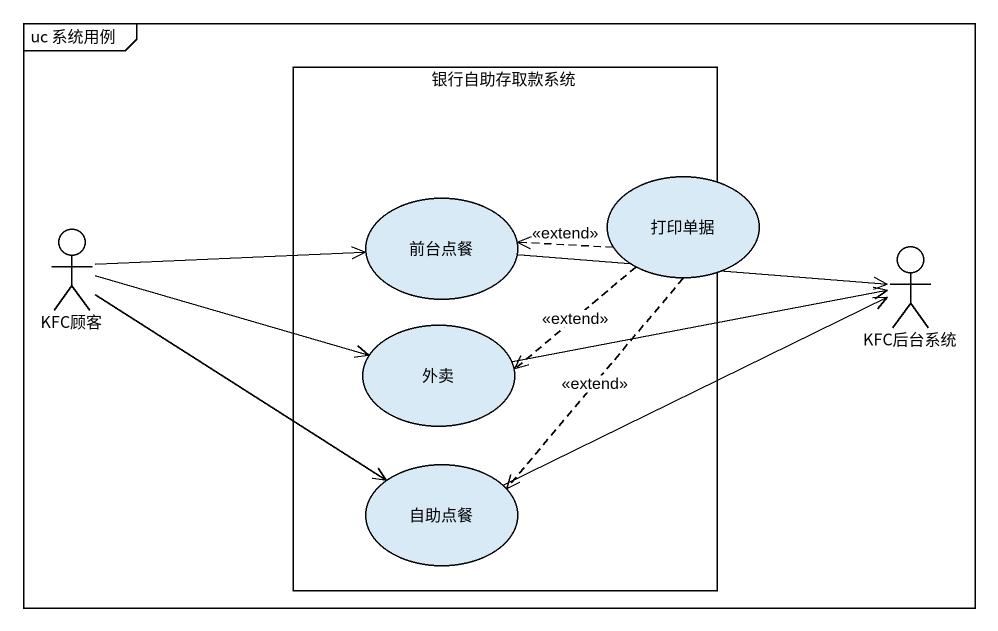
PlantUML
@startuml
mainframe uc 系统用例
rectangle 银行自助存取款系统 {
  usecase 前台点餐
  usecase 外卖
  usecase 自助点餐
}
usecase 打印单据
actor KFC顾客
actor KFC后台系统
打印单据 .left.> 前台点餐 : <<extend>>
打印单据 ..> 外卖 : <<extend>>
打印单据 ..> 自助点餐 : <<extend>>
KFC顾客 -right-> 前台点餐
KFC顾客 -right-> 外卖
KFC顾客 -right-> 自助点餐
KFC后台系统 <-left- 前台点餐
KFC后台系统 <-left- 外卖
KFC后台系统 <-left- 自助点餐
@enduml
